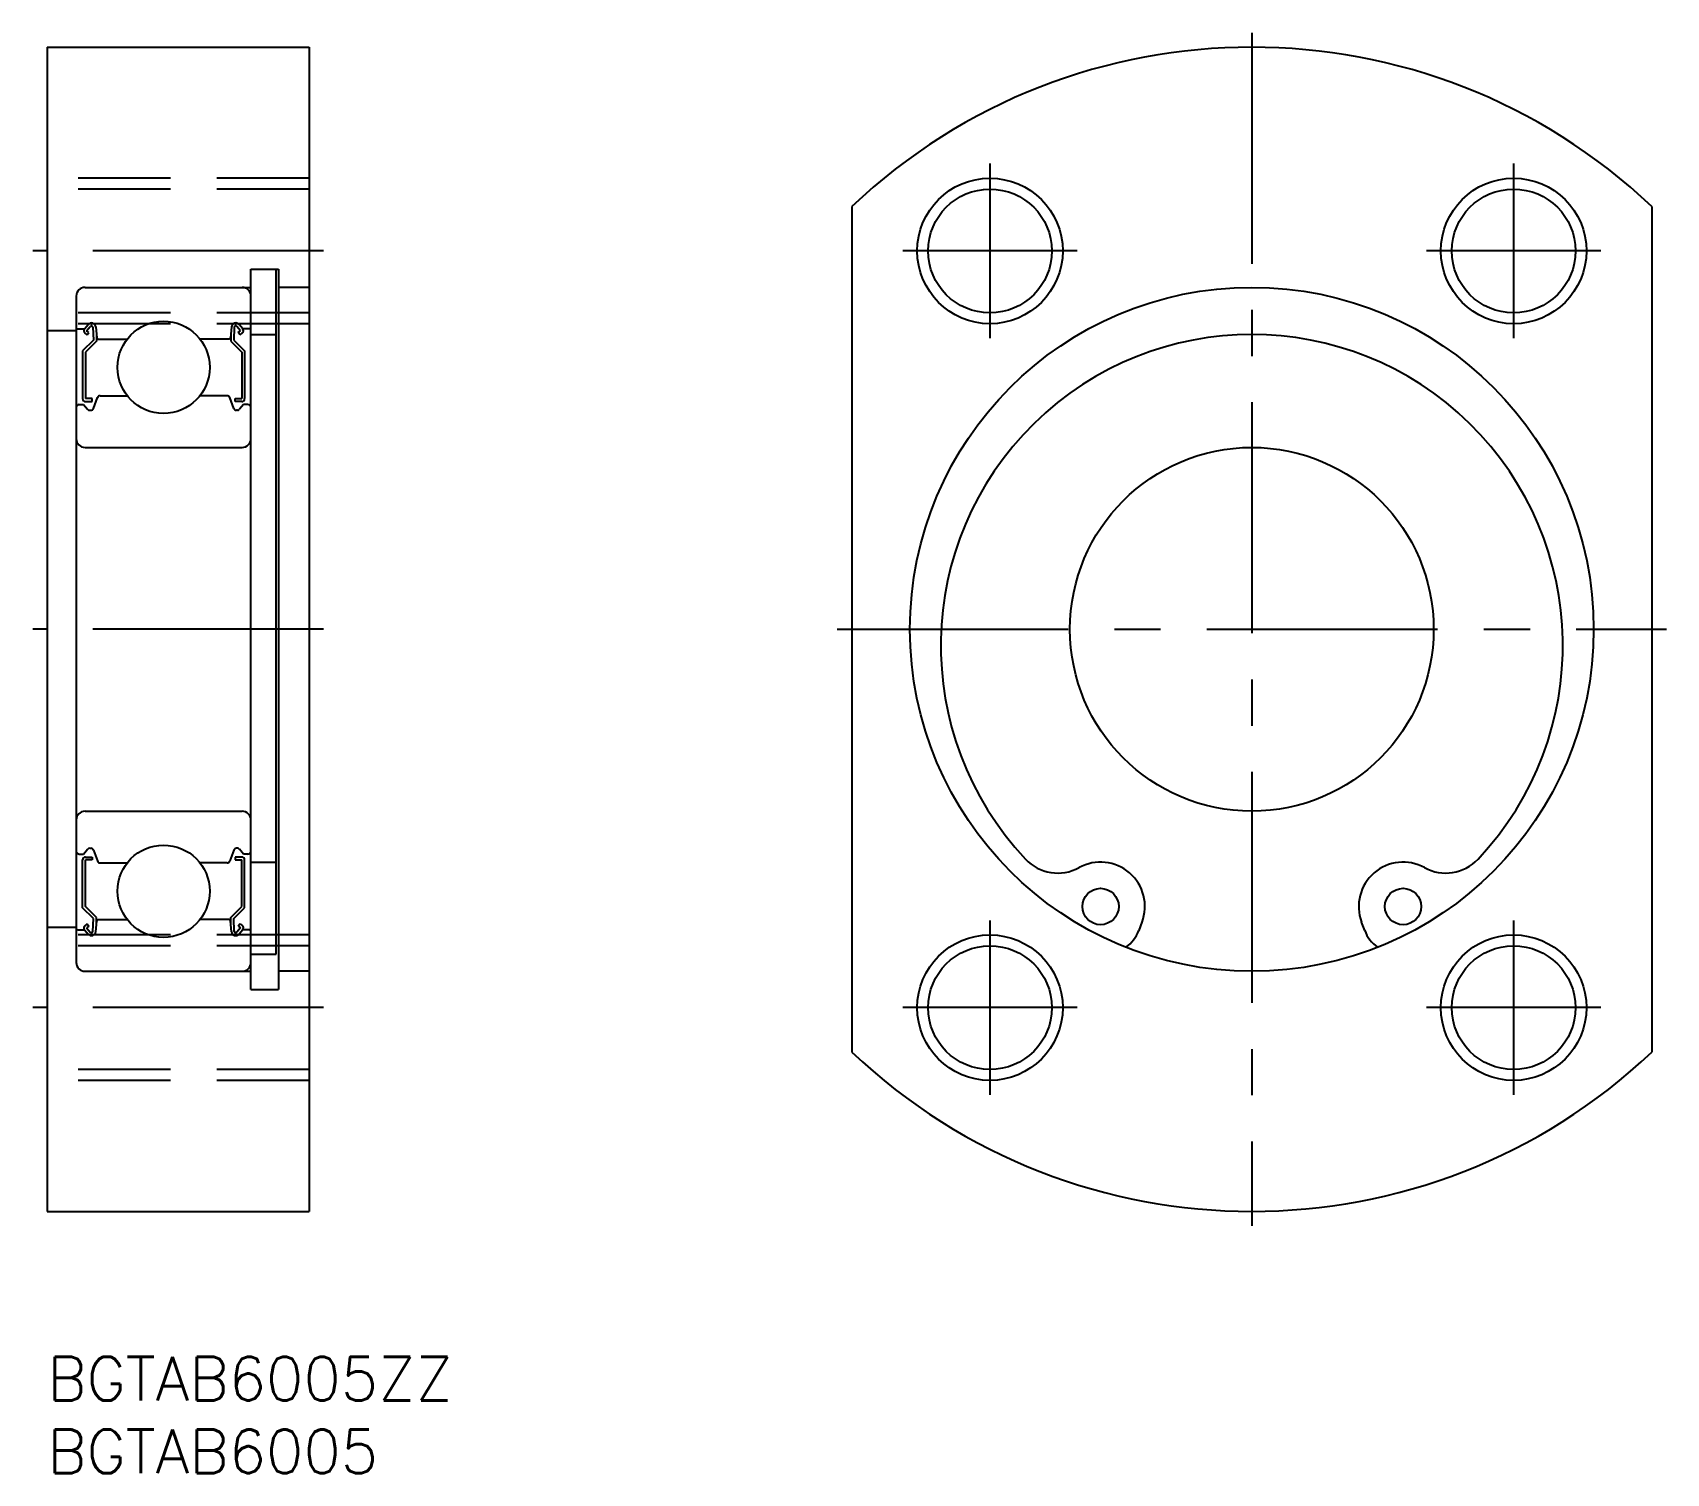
# Model space of a CAD drawing. Extents: x -1 to 111, y -8 to 91.
import ezdxf

# ---------------------------------------------------------------- set-up
doc = ezdxf.new("R2010")
doc.units = 0
doc.header["$LTSCALE"] = 0.5
doc.linetypes.add('CENTER', pattern=[50.8, 31.75, -6.35, 6.35, -6.35])
doc.linetypes.add('DASHED', pattern=[19.05, 12.7, -6.35])
for name, color, linetype in [('MSM_CENTER', 1, 'CENTER'), ('MSM_CONTINUOUS', 7, 'CONTINUOUS'), ('MSM_DASHED', 4, 'DASHED'), ('MSM_NARROW', 5, 'CONTINUOUS'), ('MSM_PART_NUMBER', 7, 'CONTINUOUS')]:
    doc.layers.add(name, color=color, linetype=linetype)
doc.styles.get("Standard").update_dxf_attribs({"font": 'txt.shx', "height": 3, "bigfont": 'bigfont.shx'})

# ---------------------------------------------------------------- blocks, each defined once
blk = doc.blocks.new('*U4')
at = {"layer": 'MSM_PART_NUMBER'}
blk.add_text('BGTAB6005ZZ', height=3, dxfattribs=at).set_placement((0, -3))
blk = doc.blocks.new('*U5')
at = {"layer": 'MSM_PART_NUMBER'}
blk.add_text('BGTAB6005', height=3, dxfattribs=at).set_placement((0, -8))

msp = doc.modelspace()

# ---------------------------------------------------------------- linework, layer by layer
at = {"layer": 'MSM_CENTER'}
for p, q in [((82.81, 91), (82.81, 9)), ((64.81, 82), (64.81, 70)), ((100.81, 82), (100.81, 70)), ((19, 76), (-1, 76)), ((70.81, 76), (58.81, 76)), ((106.81, 76), (94.81, 76)), ((19, 50), (-1, 50)), ((54.31, 50), (111.31, 50)), ((64.81, 30), (64.81, 18)), ((100.81, 30), (100.81, 18)), ((19, 24), (-1, 24)), ((70.81, 24), (58.81, 24)), ((106.81, 24), (94.81, 24))]:
    msp.add_line(p, q, dxfattribs=at)
at = {"layer": 'MSM_CONTINUOUS'}
for p, q in [((0, 90), (0, 10)), ((0, 90), (18, 90)), ((18, 90), (18, 10)), ((55.31, 79.05), (55.31, 20.95)), ((110.31, 79.05), (110.31, 20.95)), ((14, 25.25), (14, 74.75)), ((14, 74.75), (15.9, 74.75)), ((15.75, 27.68, 1.25), (15.75, 74.75, 1.25)), ((15.9, 74.75), (15.9, 25.25)), ((2.6, 73.5), (14, 73.5)), ((18, 73.5), (15.95, 73.5)), ((2, 72.9), (2, 27.1)), ((2.56, 70.65), (2.81, 70.95)), ((2.71, 70.52), (2.96, 70.82)), ((3.14, 70.76), (3.18, 69.88)), ((3.34, 70.78), (3.4, 70.04)), ((12.66, 70.78), (12.6, 70.04)), ((12.86, 70.76), (12.82, 69.88)), ((13.29, 70.52), (13.04, 70.82)), ((13.44, 70.65), (13.19, 70.95)), ((2, 70.5), (0, 70.5)), ((2.1, 70.65), (2.56, 70.65)), ((3.18, 69.88), (2.43, 69.13)), ((2.74, 70.24), (2.58, 70.37)), ((3.38, 69.8), (2.63, 69.05)), ((2.87, 70.39), (2.71, 70.52)), ((2.74, 70.24), (2.87, 70.39)), ((3.38, 70.27), (3.38, 69.8)), ((3.5, 69.95), (5.49, 69.95)), ((12.5, 69.95), (10.51, 69.95)), ((12.62, 70.27), (12.62, 69.8)), ((12.62, 69.8), (13.37, 69.05)), ((12.82, 69.88), (13.57, 69.13)), ((13.13, 70.39), (13.29, 70.52)), ((13.26, 70.24), (13.13, 70.39)), ((13.26, 70.24), (13.42, 70.37)), ((13.9, 70.65), (13.44, 70.65)), ((14, 70.25), (15.75, 70.25)), ((2.43, 69.13), (2.43, 65.85)), ((2.63, 69.05), (2.63, 65.85)), ((13.37, 69.05), (13.37, 65.85)), ((13.57, 69.13), (13.57, 65.85)), ((2.2, 65.45), (2.5, 65.45)), ((2.5, 65.45), (2.78, 65.12)), ((3.08, 65.85), (2.63, 65.85)), ((2.63, 65.65), (3.08, 65.65)), ((3.08, 65.65), (3.08, 65.85)), ((3.18, 65.18), (3.45, 65.92)), ((3.64, 66.05), (5.49, 66.05)), ((12.36, 66.05), (10.51, 66.05)), ((12.82, 65.18), (12.55, 65.92)), ((12.92, 65.65), (12.92, 65.85)), ((12.92, 65.85), (13.37, 65.85)), ((13.37, 65.65), (12.92, 65.65)), ((13.5, 65.45), (13.22, 65.12)), ((13.8, 65.45), (13.5, 65.45)), ((2.93, 65.05), (2.99, 65.05)), ((13.07, 65.05), (13.01, 65.05)), ((2.6, 62.5), (13.4, 62.5)), ((2.6, 37.5), (13.4, 37.5)), ((2.5, 34.55), (2.78, 34.88)), ((2.93, 34.95), (2.99, 34.95)), ((3.18, 34.82), (3.45, 34.08)), ((12.82, 34.82), (12.55, 34.08)), ((13.07, 34.95), (13.01, 34.95)), ((13.5, 34.55), (13.22, 34.88)), ((2.2, 34.55), (2.5, 34.55)), ((2.43, 30.87), (2.43, 34.15)), ((2.63, 34.35), (3.08, 34.35)), ((2.63, 30.95), (2.63, 34.15)), ((3.08, 34.15), (2.63, 34.15)), ((3.08, 34.35), (3.08, 34.15)), ((3.64, 33.95), (5.49, 33.95)), ((12.36, 33.95), (10.51, 33.95)), ((12.92, 34.35), (12.92, 34.15)), ((13.37, 34.35), (12.92, 34.35)), ((12.92, 34.15), (13.37, 34.15)), ((13.37, 30.95), (13.37, 34.15)), ((13.8, 34.55), (13.5, 34.55)), ((13.57, 30.87), (13.57, 34.15)), ((14, 34), (15.75, 34)), ((3.18, 30.12), (2.43, 30.87)), ((3.38, 30.2), (2.63, 30.95)), ((12.62, 30.2), (13.37, 30.95)), ((12.82, 30.12), (13.57, 30.87)), ((2, 29.5), (0, 29.5)), ((2.1, 29.35), (2.56, 29.35)), ((2.56, 29.35), (2.81, 29.05)), ((2.74, 29.76), (2.58, 29.63)), ((2.87, 29.61), (2.71, 29.48)), ((2.71, 29.48), (2.96, 29.18)), ((2.74, 29.76), (2.87, 29.61)), ((3.14, 29.24), (3.18, 30.12)), ((3.34, 29.22), (3.4, 29.96)), ((3.38, 29.73), (3.38, 30.2)), ((3.5, 30.05), (5.49, 30.05)), ((12.5, 30.05), (10.51, 30.05)), ((12.66, 29.22), (12.6, 29.96)), ((12.62, 29.73), (12.62, 30.2)), ((12.86, 29.24), (12.82, 30.12)), ((13.29, 29.48), (13.04, 29.18)), ((13.26, 29.76), (13.13, 29.61)), ((13.13, 29.61), (13.29, 29.48)), ((13.44, 29.35), (13.19, 29.05)), ((13.26, 29.76), (13.42, 29.63)), ((13.9, 29.35), (13.44, 29.35)), ((75.26, 29.88, -1.75), (75.04, 29.3, -1.75)), ((90.57, 29.3, -1.75), (90.35, 29.88, -1.75)), ((14, 27.68), (15.75, 27.68)), ((2.6, 26.5), (14, 26.5)), ((5.5, 26.5), (5.5, 26.5)), ((18, 26.5), (15.95, 26.5)), ((14, 25.25), (15.9, 25.25)), ((0, 10), (18, 10))]:
    msp.add_line(p, q, dxfattribs=at)
for centre, radius in [((64.81, 76), 4.25), ((100.81, 76), 4.25), ((82.81, 50, -1.75), 23.5), ((8, 68), 3.17), ((82.81, 50), 12.5), ((8, 32), 3.17), ((72.41, 30.95, -1.75), 1.25), ((93.21, 30.95, -1.75), 1.25), ((64.81, 24), 4.25), ((100.81, 24), 4.25)]:
    msp.add_circle(centre, radius, dxfattribs=at)
for centre, radius, start, end in [((82.81, 50), 40, 46.5675, 133.4325), ((2.6, 72.9), 0.6, 90, 180), ((13.4, 72.9), 0.6, 0, 90), ((3.04, 70.75), 0.3, 4.9967, 140.0012), ((3.04, 70.75), 0.1, 2.8198, 140.0023), ((12.96, 70.75), 0.3, 39.9988, 175.0033), ((12.96, 70.75), 0.1, 39.9977, 177.1802), ((2.1, 70.75), 0.1, 180, 270), ((2.71, 70.52), 0.2, 140.0012, 230.0863), ((3.5, 70.05), 0.1, 184.9967, 270), ((12.5, 70.05), 0.1, 270, 355.0033), ((13.29, 70.52), 0.2, 309.9137, 39.9988), ((13.9, 70.75), 0.1, 270, 0), ((82.81, 48.88, -1.75), 21.38, 316.6826, 223.3174), ((2.2, 65.25), 0.2, 90, 180), ((2.63, 65.85), 0.2, 180, 270), ((2.99, 65.25), 0.2, 270, 339.9921), ((3.64, 65.85), 0.2, 90, 159.9921), ((12.36, 65.85), 0.2, 20.0079, 90), ((13.01, 65.25), 0.2, 200.0079, 270), ((13.37, 65.85), 0.2, 270, 0), ((13.8, 65.25), 0.2, 0, 90), ((2.93, 65.25), 0.2, 219.9945, 270), ((13.07, 65.25), 0.2, 270, 320.0055), ((2.6, 63.1), 0.6, 180, 270), ((13.4, 63.1), 0.6, 270, 0), ((2.6, 36.9), 0.6, 90, 180), ((13.4, 36.9), 0.6, 0, 90), ((2.93, 34.75), 0.2, 90, 140.0055), ((2.99, 34.75), 0.2, 20.0079, 90), ((13.01, 34.75), 0.2, 90, 159.9921), ((13.07, 34.75), 0.2, 39.9945, 90), ((2.2, 34.75), 0.2, 180, 270), ((2.63, 34.15), 0.2, 90, 180), ((3.64, 34.15), 0.2, 200.0079, 270), ((12.36, 34.15), 0.2, 270, 339.9921), ((13.37, 34.15), 0.2, 0, 90), ((13.8, 34.75), 0.2, 270, 0), ((69.47, 36.3, -1.75), 3.05, 223.3174, 298.7349), ((72.41, 30.95, -1.75), 3.05, 339.4426, 118.7349), ((93.21, 30.95, -1.75), 3.05, 61.2651, 200.5574), ((96.14, 36.3, -1.75), 3.05, 241.2651, 316.6826), ((2.1, 29.25), 0.1, 90, 180), ((2.71, 29.48), 0.2, 129.9137, 219.9988), ((3.04, 29.25), 0.3, 219.9988, 355.0033), ((3.04, 29.25), 0.1, 219.9977, 357.1802), ((3.5, 29.95), 0.1, 90, 175.0033), ((12.5, 29.95), 0.1, 4.9967, 90), ((12.96, 29.25), 0.3, 184.9967, 320.0012), ((12.96, 29.25), 0.1, 182.8198, 320.0023), ((13.29, 29.48), 0.2, 320.0012, 50.0863), ((13.9, 29.25), 0.1, 0, 90), ((72.7, 30.18, -1.75), 2.5, 305.7418, 339.4426), ((92.91, 30.18, -1.75), 2.5, 200.5574, 234.2582), ((2.6, 27.1), 0.6, 180, 270), ((13.4, 27.1), 0.6, 270, 0), ((82.81, 50), 40, 226.5675, 313.4325)]:
    msp.add_arc(centre, radius, start, end, dxfattribs=at)
at = {"layer": 'MSM_DASHED'}
for p, q in [((18, 81), (0, 81)), ((18, 80.25), (0, 80.25)), ((18, 71.75), (0, 71.75)), ((18, 71), (0, 71)), ((18, 29), (0, 29)), ((18, 28.25), (0, 28.25)), ((18, 19.75), (0, 19.75)), ((18, 19), (0, 19))]:
    msp.add_line(p, q, dxfattribs=at)
at = {"layer": 'MSM_NARROW'}
for centre in [(64.81, 76), (100.81, 76), (64.81, 24), (100.81, 24)]:
    msp.add_circle(centre, 5, dxfattribs=at)

# ---------------------------------------------------------------- block references
at = {"layer": 'MSM_CONTINUOUS'}
for name in ['*U4', '*U5']:
    msp.add_blockref(name, (0, 0), dxfattribs=at)

doc.saveas('drawing.dxf')
